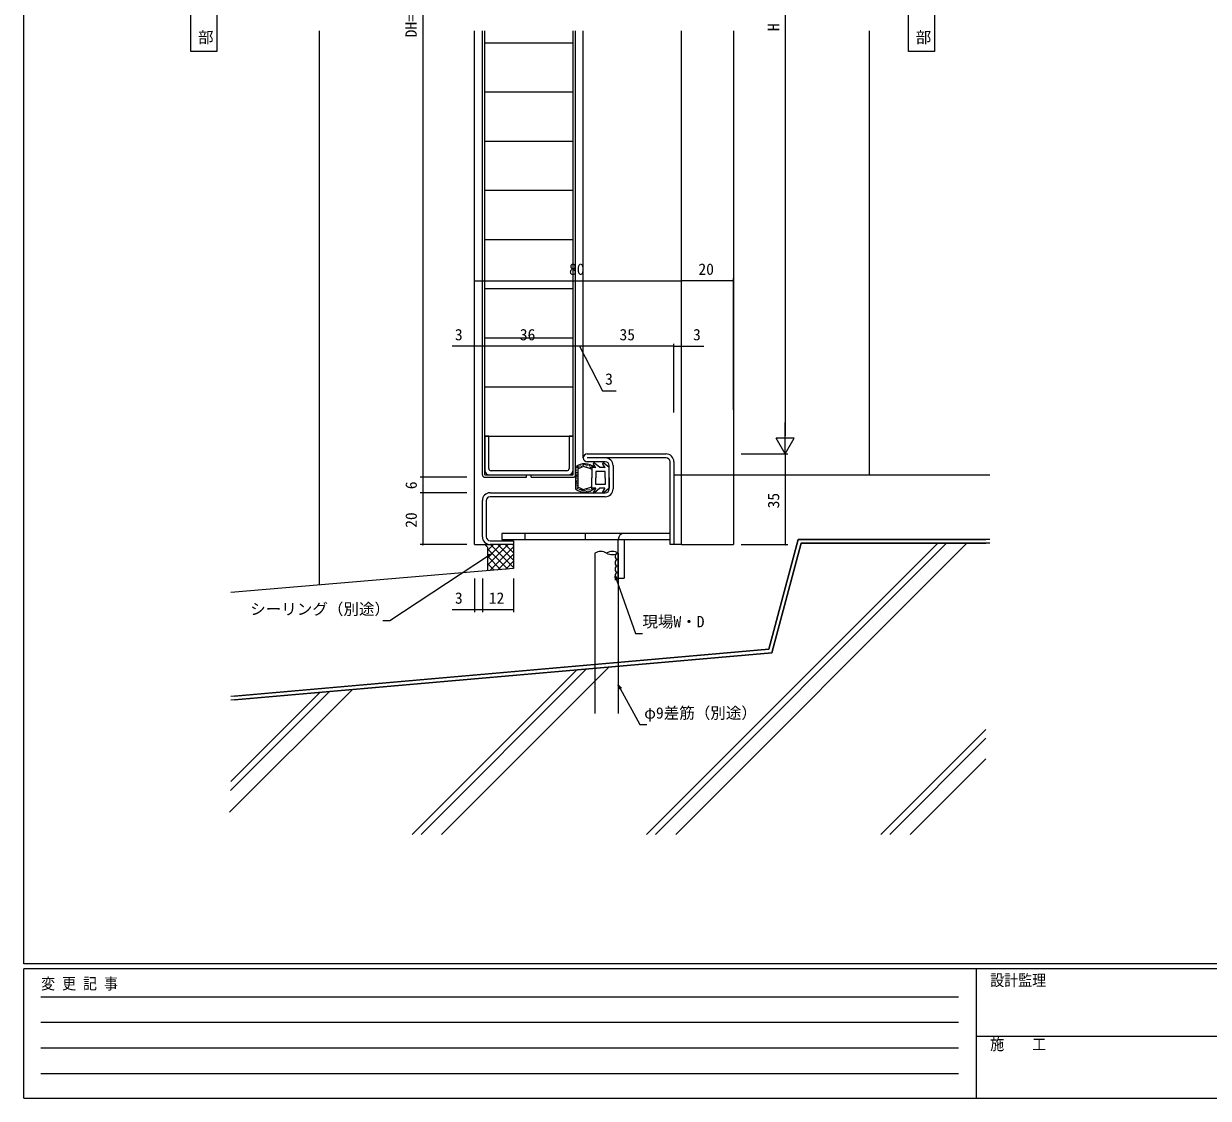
# Model space of a CAD drawing. Units: millimetres, scale not verified. Extents: x -567 to 567, y -403 to 403.
# Drawn here: x -562.7 to -105.1, y -403 to 12.2 of the extents above; entities that cross this region are included whole.
import ezdxf
from ezdxf.enums import TextEntityAlignment as Align

# ---------------------------------------------------------------- set-up
doc = ezdxf.new("R2010")
doc.units = ezdxf.units.MM
doc.header["$LTSCALE"] = 2
for name, color, linetype in [('0-1_USER1', 3, 'Continuous'), ('0-2_YKK_11', 7, 'Continuous'), ('0-3_YKK_12', 2, 'Continuous'), ('0-4_YKK_13', 4, 'Continuous'), ('0-5_YKK_D', 6, 'Continuous'), ('0-6_YKK_ZWAK', 7, 'Continuous'), ('0-7_YSS_K', 3, 'Continuous')]:
    doc.layers.add(name, color=color, linetype=linetype)
doc.styles.add('ＭＳ ゴシック', font='')
doc.styles.get('ＭＳ ゴシック').set_extended_font_data('MS Gothic')

msp = doc.modelspace()

# ---------------------------------------------------------------- linework, layer by layer
at = {"layer": '0-1_USER1'}
for points in [[(-498.106, 1.455), (-498.106, 21.455), (-488.106, 21.455), (-488.106, 1.455)], [(-220.833, 1.455), (-220.833, 21.455), (-210.833, 21.455), (-210.833, 1.455)]]:
    msp.add_lwpolyline(points, close=True, dxfattribs=at)
at = {"layer": '0-2_YKK_11'}
for p, q in [((-384.609, -147.139), (-384.609, -160.139)), ((-350.409, -160.139), (-350.409, -147.139)), ((-345.009, -154.039), (-314.509, -154.039)), ((-314.509, -155.539), (-345.009, -155.539)), ((-338.009, -157.039), (-345.009, -157.039)), ((-336.509, -167.539), (-336.509, -158.539)), ((-335.009, -158.539), (-335.009, -167.539)), ((-382.609, -162.139), (-352.409, -162.139)), ((-352.909, -160.539), (-382.109, -160.539)), ((-382.509, -169.039), (-338.009, -169.039)), ((-385.509, -186.039), (-385.509, -172.039)), ((-384.009, -172.039), (-384.009, -186.039)), ((-338.009, -170.539), (-382.509, -170.539))]:
    msp.add_line(p, q, dxfattribs=at)
for points in [[(-383.009, -159.639), (-383.009, -147.139), (-384.609, -147.139)], [(-350.409, -147.139), (-352.009, -147.139), (-352.009, -159.639)], [(-311.509, -157.039), (-311.509, -189.039), (-313.009, -189.039), (-313.009, -157.039)], [(-382.509, -187.539), (-373.509, -187.539), (-373.509, -189.039), (-382.509, -189.039)]]:
    msp.add_lwpolyline(points, dxfattribs=at)
for centre, radius, start, end in [((-345.009, -155.539), 1.5, 90, 270), ((-338.009, -158.539), 3, 0, 90), ((-314.509, -157.039), 3, 359.99971, 90), ((-314.509, -157.039), 1.5, 0, 90), ((-382.609, -160.139), 2, 179.99945, 270), ((-382.109, -159.639), 0.9, 179.99945, 270), ((-352.909, -159.639), 0.9, 270, 359.99945), ((-352.409, -160.139), 2, 270, 359.99955), ((-338.009, -158.539), 1.5, 0, 90), ((-382.509, -172.039), 3, 90, 180.00029), ((-338.009, -167.539), 3, 270, 0), ((-338.009, -167.539), 1.5, 270, 0), ((-382.509, -172.039), 1.5, 90, 180), ((-382.509, -186.039), 3, 180.00029, 270), ((-382.509, -186.039), 1.5, 180, 270)]:
    msp.add_arc(centre, radius, start, end, dxfattribs=at)
at = {"layer": '0-3_YKK_12'}
for p, q in [((-388.509, -189.039), (-388.509, 9.461)), ((-346.509, -123.114), (-346.509, 9.461)), ((-308.509, -162.039), (-308.509, 9.461)), ((-288.509, 9.461), (-288.509, -162.039)), ((-346.509, -155.539), (-346.509, -117.139)), ((-308.509, -189.039), (-308.509, -162.039)), ((-288.509, -162.039), (-288.509, -189.039)), ((-388.509, -189.039), (-382.509, -189.039)), ((-308.509, -189.039), (-311.509, -189.039)), ((-308.509, -189.039), (-288.509, -189.039))]:
    msp.add_line(p, q, dxfattribs=at)
at = {"layer": '0-4_YKK_13'}
for p, q in [((-385.509, -162.039), (-385.509, 9.461)), ((-384.609, -162.139), (-384.609, 9.461)), ((-350.409, -123.114), (-350.409, 9.461)), ((-349.509, -123.114), (-349.509, 9.461)), ((-384.609, 4.861), (-350.409, 4.861)), ((-384.609, -14.139), (-350.409, -14.139)), ((-384.609, -33.139), (-350.409, -33.139)), ((-384.609, -52.139), (-350.409, -52.139)), ((-384.609, -71.139), (-350.409, -71.139)), ((-384.609, -90.139), (-350.409, -90.139)), ((-384.609, -109.139), (-350.409, -109.139)), ((-350.409, -162.139), (-350.409, -117.139)), ((-349.509, -162.039), (-349.509, -117.139)), ((-384.609, -128.139), (-350.409, -128.139)), ((-384.609, -147.139), (-350.409, -147.139)), ((-349.509, -159.052), (-349.509, -167.538)), ((-349.476, -159.691), (-349.476, -159.491)), ((-349.213, -159.261), (-349.213, -159.061)), ((-349.101, -160.372), (-349.101, -160.172)), ((-348.815, -159.567), (-348.815, -159.367)), ((-348.712, -159.381), (-348.712, -159.181)), ((-348.605, -158.963), (-348.605, -158.763)), ((-348.509, -166.814), (-348.509, -159.776)), ((-348.366, -159.5), (-348.366, -159.3)), ((-348.128, -159.094), (-348.128, -158.894)), ((-347.591, -158.689), (-347.591, -158.489)), ((-347.209, -158.903), (-347.209, -158.703)), ((-346.875, -158.486), (-346.875, -158.286)), ((-346.458, -158.462), (-346.458, -158.262)), ((-346.314, -158.164), (-346.314, -157.964)), ((-345.778, -158.128), (-345.778, -157.928)), ((-345.634, -158.331), (-345.634, -158.131)), ((-345.133, -158.736), (-345.133, -158.536)), ((-345.026, -158.176), (-345.026, -157.976)), ((-344.612, -158.533), (-344.612, -158.333)), ((-344.049, -158.592), (-344.049, -158.392)), ((-343.873, -159.073), (-343.873, -158.873)), ((-343.545, -159.366), (-343.545, -159.166)), ((-341.643, -159.295), (-343.209, -159.295)), ((-343.209, -159.295), (-343.209, -163.295)), ((-343.17, -159.014), (-343.17, -158.814)), ((-341.637, -159.373), (-342.605, -157.926)), ((-340.157, -159.213), (-342.163, -157.53)), ((-340.109, -159.295), (-340.157, -159.213)), ((-338.043, -159.295), (-340.109, -159.295)), ((-338.037, -159.373), (-339.005, -157.926)), ((-336.557, -159.213), (-338.563, -157.53)), ((-336.509, -159.295), (-336.557, -159.213)), ((-336.509, -163.2), (-336.509, -159.295)), ((-384.609, -162.139), (-368.409, -162.139)), ((-384.509, -163.039), (-368.409, -163.039)), ((-368.409, -163.039), (-368.409, -162.139)), ((-366.609, -162.139), (-350.409, -162.139)), ((-366.609, -163.039), (-366.609, -162.139)), ((-366.609, -163.039), (-350.509, -163.039)), ((-349.19, -163.428), (-349.19, -163.228)), ((-349.154, -164.697), (-349.154, -164.497)), ((-349.119, -162.695), (-349.119, -162.495)), ((-349.029, -161.283), (-349.029, -161.083)), ((-349.011, -164.429), (-349.011, -164.229)), ((-348.976, -161.873), (-348.976, -161.673)), ((-348.833, -162.302), (-348.833, -162.102)), ((-348.779, -162.981), (-348.779, -162.781)), ((-348.779, -163.767), (-348.779, -163.567)), ((-348.636, -161.212), (-348.636, -161.012)), ((-343.209, -167.295), (-343.209, -163.295)), ((-338.009, -160.795), (-341.709, -160.795)), ((-341.709, -160.795), (-341.709, -163.295)), ((-341.709, -165.795), (-341.709, -163.295)), ((-338.009, -163.295), (-338.009, -160.795)), ((-338.009, -163.295), (-338.009, -165.795)), ((-336.509, -163.2), (-336.509, -167.295)), ((-349.356, -167.277), (-349.356, -167.077)), ((-349.208, -165.769), (-349.208, -165.569)), ((-349.011, -166.502), (-349.011, -166.302)), ((-348.94, -165.501), (-348.94, -165.301)), ((-348.922, -165.054), (-348.922, -164.854)), ((-348.808, -167.182), (-348.808, -166.982)), ((-348.725, -166.216), (-348.725, -166.016)), ((-348.724, -167.528), (-348.724, -167.328)), ((-348.426, -167.337), (-348.426, -167.137)), ((-347.984, -167.862), (-347.984, -167.662)), ((-347.519, -167.802), (-347.519, -167.602)), ((-347.507, -168.077), (-347.507, -167.877)), ((-347.281, -167.838), (-347.281, -167.638)), ((-346.911, -168.244), (-346.911, -168.044)), ((-346.78, -167.969), (-346.78, -167.769)), ((-346.517, -168.375), (-346.517, -168.175)), ((-346.326, -168.172), (-346.326, -167.972)), ((-345.754, -168.387), (-345.754, -168.187)), ((-345.73, -168.208), (-345.73, -168.008)), ((-345.205, -167.814), (-345.205, -167.614)), ((-345.122, -168.578), (-345.122, -168.378)), ((-345.038, -168.041), (-345.038, -167.841)), ((-344.706, -168.046), (-344.706, -167.846)), ((-344.284, -167.999), (-344.284, -167.799)), ((-343.897, -167.941), (-343.897, -167.741)), ((-343.275, -167.612), (-343.275, -167.412)), ((-341.728, -167.295), (-343.209, -167.295)), ((-341.728, -167.295), (-342.63, -168.643)), ((-340.109, -167.295), (-342.188, -169.039)), ((-338.009, -165.795), (-341.709, -165.795)), ((-338.128, -167.295), (-340.109, -167.295)), ((-338.128, -167.295), (-339.03, -168.643)), ((-336.509, -167.295), (-338.588, -169.039)), ((-330.709, -184.739), (-378.009, -184.739)), ((-378.009, -184.739), (-378.009, -187.039)), ((-378.009, -187.039), (-313.009, -187.039)), ((-369.009, -187.039), (-369.009, -184.739)), ((-345.709, -187.039), (-345.709, -184.739)), ((-333.009, -202.039), (-333.009, -187.039)), ((-313.009, -184.739), (-330.709, -184.739)), ((-330.709, -187.039), (-330.709, -202.039)), ((-313.009, -187.039), (-313.009, -184.739)), ((-333.009, -202.039), (-330.709, -202.039))]:
    msp.add_line(p, q, dxfattribs=at)
for points in [[(-343.62, -159.72), (-346.403, -158.814), (-348.509, -159.776)], [(-348.509, -166.814), (-346.403, -167.777), (-343.62, -166.87)]]:
    msp.add_lwpolyline(points, dxfattribs=at)
for centre, radius, start, end in [((-346.009, -163.295), 5.5, 46.65824, 129.51963), ((-346.009, -163.295), 4.3, 49.37051, 56.2499), ((-342.355, -157.759), 0.3, 49.99756, 213.78886), ((-338.755, -157.759), 0.3, 49.99756, 213.78886), ((-384.509, -162.039), 1, 180, 270), ((-350.509, -162.039), 1, 270, 359.99913), ((-346.009, -163.295), 5.5, 230.48036, 313.34175), ((-346.009, -163.295), 4.3, 303.7499, 310.62928), ((-342.381, -168.81), 0.3, 146.21114, 310.00244), ((-338.781, -168.81), 0.3, 146.21114, 310.00244), ((-330.709, -187.039), 2.3, 90, 180)]:
    msp.add_arc(centre, radius, start, end, dxfattribs=at)
at = {"layer": '0-5_YKK_D'}
for p, q in [((-408.509, 183.961), (-408.509, -163.039)), ((-268.509, 168.961), (-268.509, -147.039)), ((-388.509, -138.015), (-388.509, -86.139)), ((-308.509, -137.015), (-308.509, -86.139)), ((-308.509, -138.015), (-308.509, -86.139)), ((-288.51, -137.015), (-288.51, -86.139)), ((-388.509, -87.139), (-308.509, -87.139)), ((-288.51, -87.139), (-308.509, -87.139)), ((-388.509, -138.015), (-388.509, -111.435)), ((-385.509, -138.015), (-385.509, -111.435)), ((-385.509, -138.015), (-385.509, -111.435)), ((-349.509, -112.435), (-385.509, -112.435)), ((-349.509, -138.015), (-349.509, -111.435)), ((-349.509, -138.015), (-349.509, -111.435)), ((-346.509, -112.435), (-349.509, -112.435)), ((-346.509, -138.015), (-346.509, -111.435)), ((-346.509, -138.015), (-346.509, -111.435)), ((-311.509, -112.435), (-346.509, -112.435)), ((-311.509, -138.015), (-311.509, -111.435)), ((-311.509, -138.015), (-311.509, -111.435)), ((-308.509, -138.015), (-308.509, -111.435)), ((-268.509, -154.039), (-268.509, -141.915)), ((-268.509, -154.039), (-272.009, -147.977)), ((-265.009, -147.977), (-272.009, -147.977)), ((-268.509, -154.039), (-265.009, -147.977)), ((-285.509, -154.039), (-267.509, -154.039)), ((-285.509, -154.039), (-267.509, -154.039)), ((-268.509, -154.039), (-268.509, -189.039)), ((-391.509, -163.039), (-409.509, -163.039)), ((-391.509, -163.039), (-409.509, -163.039)), ((-408.509, -163.039), (-408.509, -169.039)), ((-391.509, -169.039), (-409.509, -169.039)), ((-391.509, -169.039), (-409.509, -169.039)), ((-408.509, -169.039), (-408.509, -189.039)), ((-391.509, -189.039), (-409.509, -189.039)), ((-285.509, -189.039), (-267.509, -189.039)), ((-388.509, -202.084), (-388.509, -215.214)), ((-385.509, -202.084), (-385.509, -215.214)), ((-385.509, -202.084), (-385.509, -215.214)), ((-373.509, -202.084), (-373.509, -215.214)), ((-373.509, -214.214), (-385.509, -214.214))]:
    msp.add_line(p, q, dxfattribs=at)
for points in [[(-385.509, -112.435), (-388.509, -112.435), (-397.109, -112.435)], [(-348.009, -112.435), (-339.073, -129.585), (-333.873, -129.585)], [(-311.509, -112.435), (-308.509, -112.435), (-299.909, -112.435)], [(-381.775, -192.463), (-383.195, -193.398), (-421.295, -218.483), (-423.995, -218.483)], [(-383.446, -193.018), (-381.775, -192.463), (-382.945, -193.778)], [(-334.121, -202.828), (-334.259, -201.073), (-333.262, -202.524)], [(-334.259, -201.073), (-333.692, -202.676), (-326.374, -223.342), (-323.674, -223.342)], [(-385.509, -214.214), (-388.509, -214.214), (-397.109, -214.214)], [(-332.607, -244.901), (-333.009, -243.188), (-331.804, -244.471)], [(-333.009, -243.188), (-332.205, -244.686), (-324.726, -258.623), (-322.026, -258.623)]]:
    msp.add_lwpolyline(points, dxfattribs=at)
for centre, start, end in [((-388.509, -87.139), 0, 180), ((-388.509, -87.139), 180, 0), ((-308.509, -87.139), 0, 180), ((-308.509, -87.139), 0, 180), ((-308.509, -87.139), 180, 0), ((-308.509, -87.139), 180, 0), ((-288.51, -87.139), 0, 180), ((-288.51, -87.139), 180, 0), ((-388.509, -112.435), 0, 180), ((-388.509, -112.435), 180, 0), ((-385.509, -112.435), 0, 180), ((-385.509, -112.435), 0, 180), ((-385.509, -112.435), 180, 0), ((-385.509, -112.435), 180, 0), ((-349.509, -112.435), 0, 180), ((-349.509, -112.435), 0, 180), ((-349.509, -112.435), 180, 0), ((-349.509, -112.435), 180, 0), ((-346.509, -112.435), 0, 180), ((-346.509, -112.435), 0, 180), ((-346.509, -112.435), 180, 0), ((-346.509, -112.435), 180, 0), ((-311.509, -112.435), 0, 180), ((-311.509, -112.435), 0, 180), ((-311.509, -112.435), 180, 0), ((-311.509, -112.435), 180, 0), ((-308.509, -112.435), 0, 180), ((-308.509, -112.435), 180, 0), ((-408.509, -163.039), 90, 270), ((-408.509, -163.039), 90, 270), ((-408.509, -163.039), 270, 90), ((-408.509, -163.039), 270, 90), ((-408.509, -169.039), 90, 270), ((-408.509, -169.039), 90, 270), ((-408.509, -169.039), 270, 90), ((-408.509, -169.039), 270, 90), ((-408.509, -189.039), 90, 270), ((-408.509, -189.039), 270, 90), ((-268.509, -189.039), 90, 270), ((-268.509, -189.039), 270, 90), ((-388.509, -214.214), 0, 180), ((-388.509, -214.214), 180, 0), ((-385.509, -214.214), 0, 180), ((-385.509, -214.214), 0, 180), ((-385.509, -214.214), 180, 0), ((-385.509, -214.214), 180, 0), ((-373.509, -214.214), 0, 180), ((-373.509, -214.214), 180, 0)]:
    msp.add_arc(centre, 0.106, start, end, dxfattribs=at)
at = {"layer": '0-6_YKK_ZWAK'}
for p, q in [((-562.7, -351), (-562.7, 399)), ((537.3, -351), (-562.7, -351)), ((483.3, -353), (-562.7, -353)), ((-562.7, -403), (-562.7, -353)), ((-194.7, -353), (-194.7, -403)), ((-556.13, -363.732), (-201.57, -363.732)), ((-556.13, -373.63), (-201.57, -373.63)), ((-194.7, -378.999), (-10.7, -378.999)), ((-556.13, -383.528), (-201.57, -383.528)), ((-556.13, -393.426), (-201.57, -393.426)), ((-562.7, -403), (483.3, -403))]:
    msp.add_line(p, q, dxfattribs=at)
at = {"layer": '0-7_YSS_K'}
for p, q in [((-448.507, 9.461), (-448.507, -204.673)), ((-236.01, 9.461), (-236.01, -162.039)), ((-311.509, -162.039), (-189.506, -162.039)), ((-263.509, -187.039), (-274.89, -229.514)), ((-189.506, -187.039), (-263.509, -187.039)), ((-384.509, -189.039), (-383.509, -190.039)), ((-383.509, -191.369), (-381.18, -189.039)), ((-383.509, -194.197), (-378.351, -189.039)), ((-383.509, -197.026), (-375.523, -189.039)), ((-383.509, -190.039), (-383.509, -199.214)), ((-383.509, -190.729), (-375.707, -198.532)), ((-382.808, -199.153), (-373.509, -189.854)), ((-382.371, -189.039), (-373.509, -197.901)), ((-379.542, -189.039), (-373.509, -195.072)), ((-376.714, -189.039), (-373.509, -192.244)), ((-373.885, -189.039), (-373.509, -189.415)), ((-373.509, -189.039), (-373.509, -198.339)), ((-322.055, -301), (-209.595, -188.539)), ((-318.661, -301), (-206.2, -188.539)), ((-310.742, -301), (-198.281, -188.539)), ((-262.358, -188.539), (-273.713, -230.917)), ((-189.506, -188.539), (-262.358, -188.539)), ((-383.509, -193.557), (-378.308, -198.759)), ((-383.509, -196.386), (-380.908, -198.987)), ((-379.708, -198.882), (-373.509, -192.683)), ((-376.609, -198.611), (-373.509, -195.511)), ((-342.009, -192.323), (-342.009, -254.346)), ((-333.009, -192.323), (-333.009, -254.346)), ((-373.509, -198.339), (-482.7, -207.56)), ((-274.89, -229.514), (-482.7, -247.695)), ((-273.713, -230.917), (-482.7, -249.201)), ((-412.565, -301), (-349.075, -237.51)), ((-409.171, -301), (-345.356, -237.185)), ((-401.251, -301), (-336.677, -236.426)), ((-483.139, -292.378), (-435.864, -245.103)), ((-482.78, -284.099), (-444.543, -245.863)), ((-482.626, -280.551), (-448.263, -246.188)), ((-231.546, -301), (-191.006, -260.46)), ((-228.151, -301), (-191.006, -263.854)), ((-220.232, -301), (-191.006, -271.774))]:
    msp.add_line(p, q, dxfattribs=at)
for points in [[(-481.389, -247.581), (-274.89, -229.514), (-263.509, -187.039), (-191.006, -187.039)], [(-481.259, -249.075), (-273.713, -230.917), (-262.358, -188.539), (-191.006, -188.539)]]:
    msp.add_lwpolyline(points, dxfattribs=at)
for centre, radius, start, end in [((-339.759, -196.22), 4.5, 60.00002, 119.99998), ((-335.259, -196.22), 4.5, 59.99998, 120.00002), ((-335.259, -188.426), 4.5, 239.99998, 300.00002), ((-333.009, -193.573), 1.25, 90, 270), ((-333.009, -196.073), 1.25, 90, 270), ((-333.009, -198.573), 1.25, 90, 270), ((-333.009, -201.073), 1.25, 90, 270)]:
    msp.add_arc(centre, radius, start, end, dxfattribs=at)

# ---------------------------------------------------------------- texts
at = {"layer": '0-1_USER1', "style": 'ＭＳ ゴシック'}
for p in [(-495.346, 3.455), (-218.073, 3.455)]:
    msp.add_text('部', height=4.399, dxfattribs=at).set_placement(p, align=Align.BOTTOM_LEFT)
at = {"layer": '0-5_YKK_D', "style": 'ＭＳ ゴシック'}
for s, p in [('DH=H+17', (-409.509, 6.941)), ('H', (-269.509, 9.361)), ('6', (-409.509, -167.639)), ('35', (-269.509, -175.059)), ('20', (-409.509, -182.559))]:
    msp.add_text(s, height=4.399, rotation=90, dxfattribs=at).set_placement(p, align=Align.BOTTOM_LEFT)
for s, p in [('80', (-352.029, -86.139)), ('20', (-302.029, -86.139)), ('3', (-396.109, -111.435)), ('36', (-371.029, -111.435)), ('35', (-332.529, -111.435)), ('3', (-304.109, -111.435)), ('3', (-338.073, -128.585)), ('3', (-396.109, -213.214)), ('12', (-383.029, -213.214)), ('シーリング（別途）', (-475.195, -217.483)), ('現場W・D', (-323.674, -222.342)), ('φ9差筋（別途）', (-322.986, -257.623))]:
    msp.add_text(s, height=4.399, dxfattribs=at).set_placement(p, align=Align.BOTTOM_LEFT)
at = {"layer": '0-6_YKK_ZWAK', "style": 'ＭＳ ゴシック', "width": 0.9}
for s, p in [('変 更 記 事', (-555.965, -362.209)), ('設計監理', (-189.315, -360.904)), ('施\u3000\u3000工', (-189.315, -385.649))]:
    msp.add_text(s, height=4.399, dxfattribs=at).set_placement(p, align=Align.BOTTOM_LEFT)

doc.saveas('drawing.dxf')
